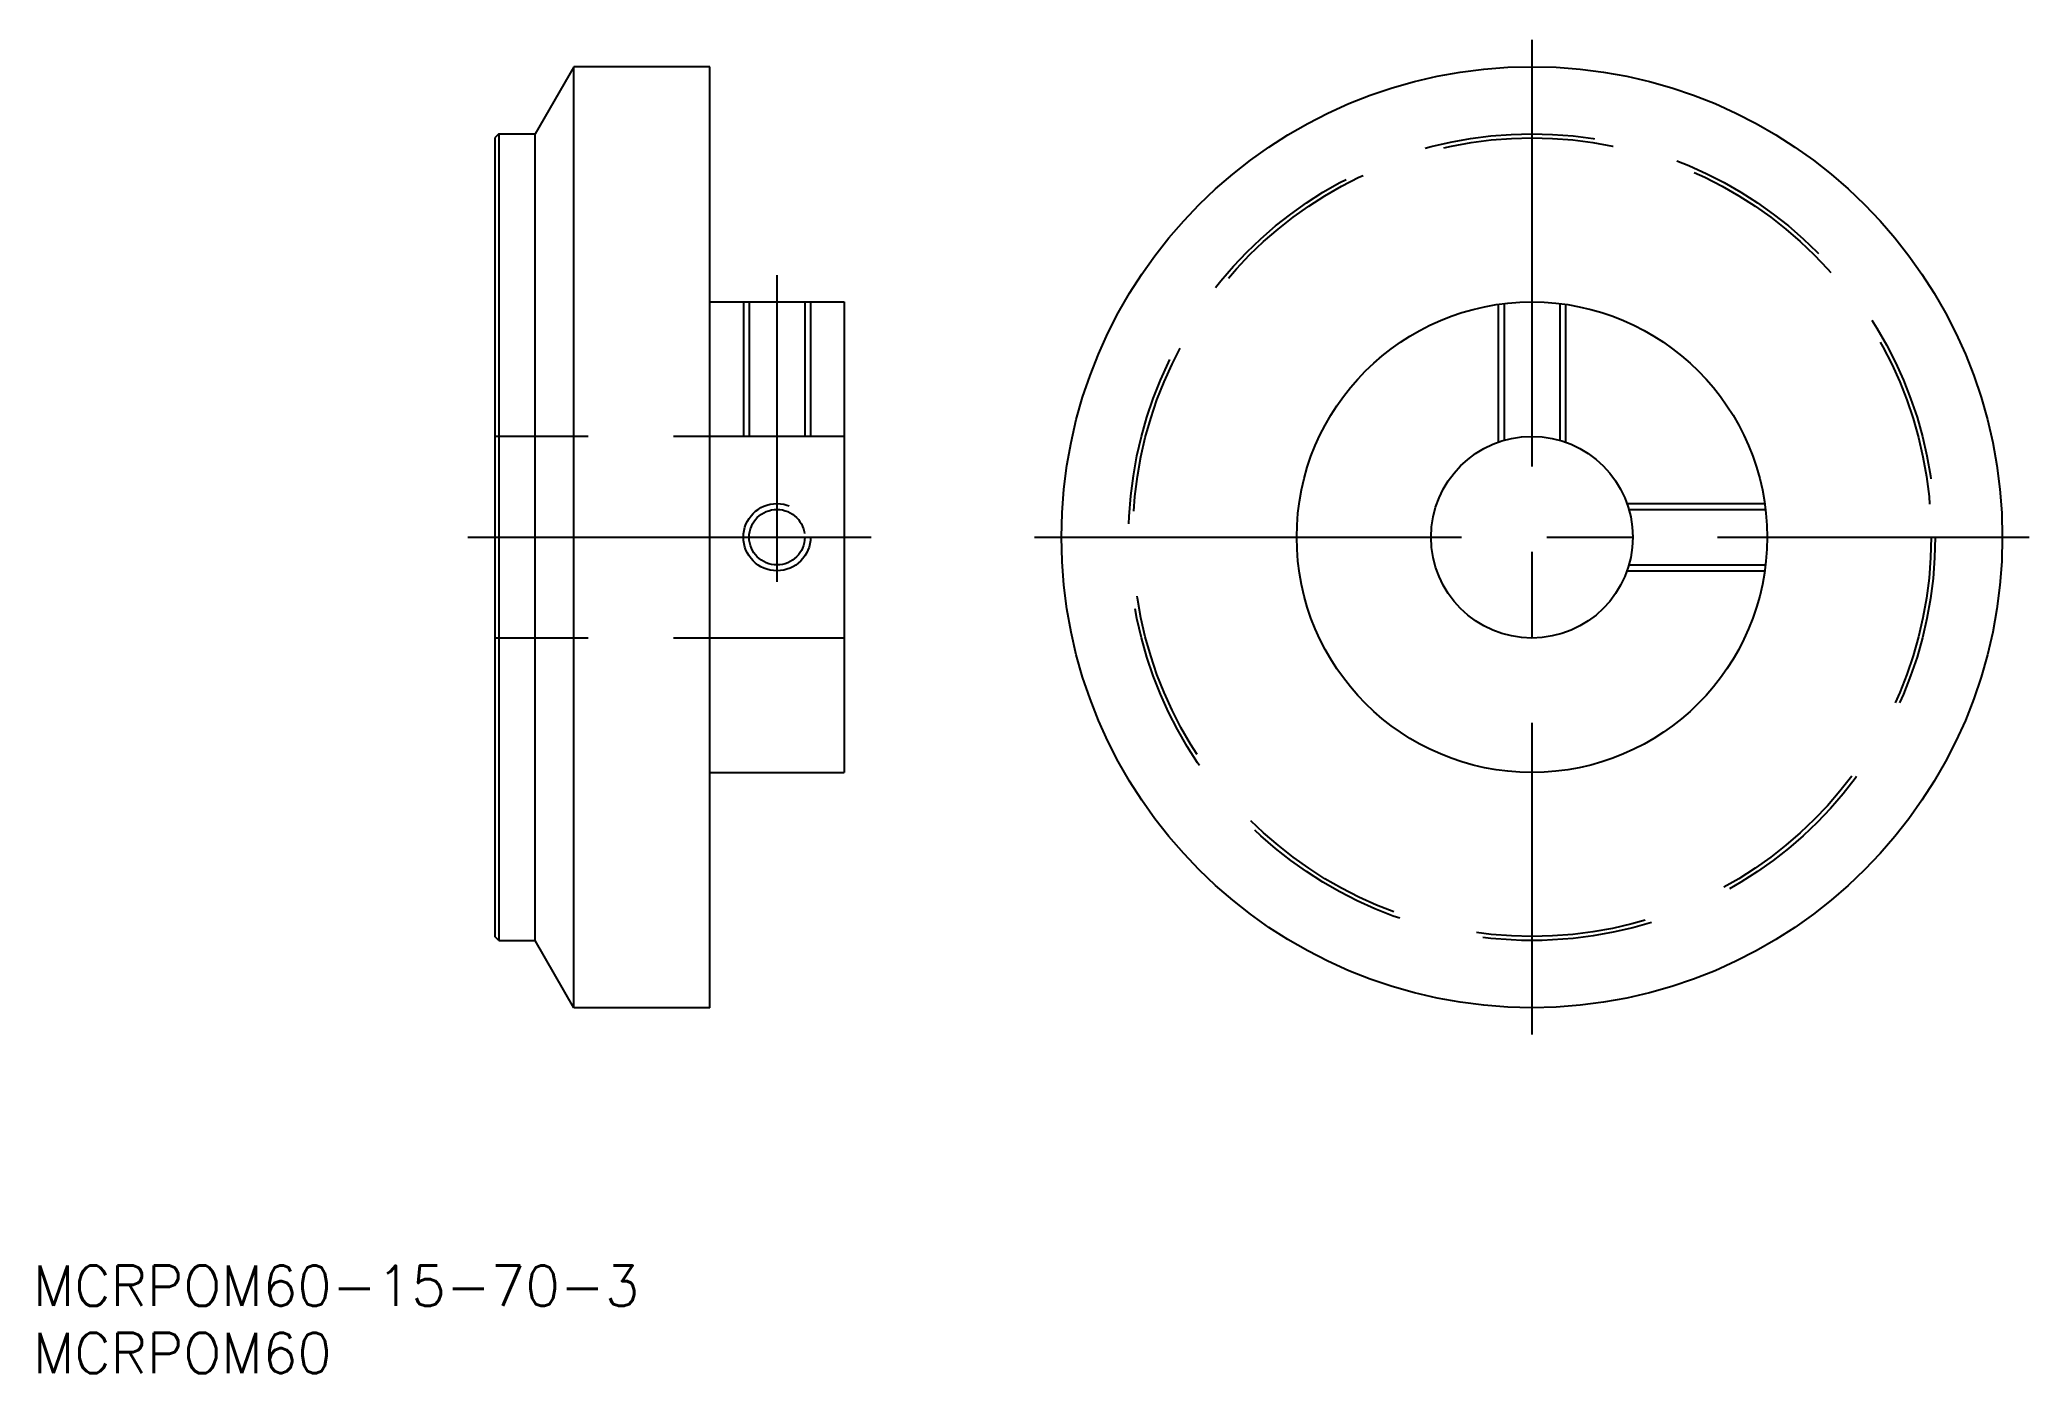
# Model space of a CAD drawing. Extents: x 1 to 149, y 0 to 99.
import ezdxf

# ---------------------------------------------------------------- set-up
doc = ezdxf.new("R2010")
doc.units = 0
doc.linetypes.add('CENTER', pattern=[50.8, 31.75, -6.35, 6.35, -6.35])
doc.linetypes.add('DASHED', pattern=[19.05, 12.7, -6.35])
doc.layers.get('0').update_dxf_attribs({"linetype": 'CONTINUOUS'})
doc.layers.add('CENTER', color=1, linetype='CENTER')
doc.styles.get("Standard").update_dxf_attribs({"font": 'txt.shx', "height": 3, "bigfont": 'bigfont.shx'})

# ---------------------------------------------------------------- blocks, each defined once
blk = doc.blocks.new('*U1')
at = {"color": 7, "linetype": 'CONTINUOUS'}
blk.add_text('MCRPOM60-15-70-3', height=3, dxfattribs=at).set_placement((0, 5))
blk = doc.blocks.new('*U2')
at = {"color": 7, "linetype": 'CONTINUOUS'}
blk.add_text('MCRPOM60', height=3, dxfattribs=at).set_placement((0, 0))

msp = doc.modelspace()

# ---------------------------------------------------------------- linework, layer by layer
at = {"color": 7, "linetype": 'CONTINUOUS'}
for p, q in [((40.248372, 97.186011), (37.361621, 92.186011)), ((50.361621, 97.186011), (40.248372, 97.186011)), ((40.248372, 27.186011), (40.248372, 97.186011)), ((50.361621, 27.186011), (50.361621, 97.186011)), ((34.661621, 92.186011), (34.361621, 91.886011)), ((34.361621, 91.886011), (34.361621, 32.486011)), ((34.661621, 92.186011), (37.361621, 92.186011)), ((34.661621, 92.186011), (34.661621, 32.186011)), ((37.361621, 32.186011), (37.361621, 92.186011)), ((50.361621, 79.686011), (60.361621, 79.686011)), ((60.361621, 79.686011), (60.361621, 44.686011)), ((50.361621, 44.686011), (60.361621, 44.686011)), ((34.661621, 32.186011), (34.361621, 32.486011)), ((34.661621, 32.186011), (37.361621, 32.186011)), ((40.248372, 27.186011), (37.361621, 32.186011)), ((50.361621, 27.186011), (40.248372, 27.186011))]:
    msp.add_line(p, q, dxfattribs=at)
at = {"color": 3, "linetype": 'DASHED'}
for p, q in [((52.861621, 79.686011), (52.861621, 69.686011)), ((53.294621, 79.686011), (53.294621, 69.686011)), ((57.428621, 79.686011), (57.428621, 69.686011)), ((57.861621, 79.686011), (57.861621, 69.686011)), ((109.032615, 79.506519), (109.032615, 69.257079)), ((109.465615, 79.563511), (109.465615, 69.395554)), ((113.599615, 79.563511), (113.599615, 69.395554)), ((114.032615, 79.506519), (114.032615, 69.257079)), ((60.361621, 69.686011), (34.361621, 69.686011)), ((118.603682, 64.686011), (128.853123, 64.686011)), ((118.742158, 64.253011), (128.910115, 64.253011)), ((118.603682, 59.686011), (128.853123, 59.686011)), ((118.742158, 60.119011), (128.910115, 60.119011)), ((60.361621, 54.686011), (34.361621, 54.686011))]:
    msp.add_line(p, q, dxfattribs=at)
at = {"color": 7, "linetype": 'CONTINUOUS'}
for radius in [35, 17.5, 7.5]:
    msp.add_circle((111.532615, 62.186011), radius, dxfattribs=at)
at = {"color": 3, "linetype": 'DASHED'}
for centre, radius in [((111.532615, 62.186011), 30), ((111.532615, 62.186011), 29.7), ((55.361621, 62.186011), 2.5), ((55.361621, 62.186011), 2.067)]:
    msp.add_circle(centre, radius, dxfattribs=at)
at = {"layer": 'CENTER', "color": 1, "linetype": 'CENTER'}
for p, q in [((111.532615, 99.186011), (111.532615, 25.186011)), ((55.361621, 81.686011), (55.361621, 58.865838)), ((32.361621, 62.186011), (62.361621, 62.186011)), ((74.532615, 62.186011), (148.532615, 62.186011))]:
    msp.add_line(p, q, dxfattribs=at)

# ---------------------------------------------------------------- block references
at = {"color": 7, "linetype": 'CONTINUOUS'}
for name in ['*U1', '*U2']:
    msp.add_blockref(name, (0, 0), dxfattribs=at)

doc.saveas('drawing.dxf')
